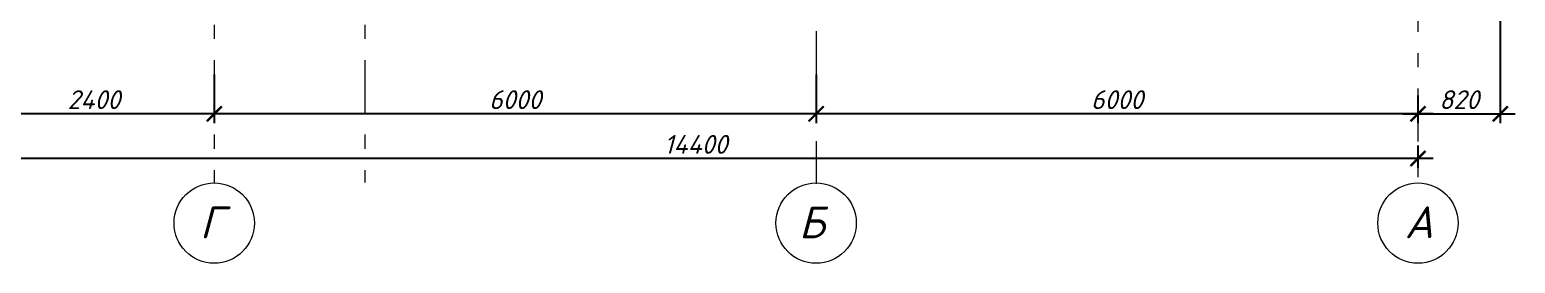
# Model space of a CAD drawing. Header units: millimetres. Extents: x -238377 to 196118, y -123284 to 30177.
# Drawn here: x 131744 to 146554, y -84797 to -82473 of the extents above; entities that cross this region are included whole.
import ezdxf

# ---------------------------------------------------------------- set-up
doc = ezdxf.new("R2010")
doc.units = ezdxf.units.MM
doc.header["$MEASUREMENT"] = 0
doc.linetypes.add('Штрихштриховая', pattern=[10936.110735, 5291.666508, -2116.666555, 1411.111116, -2116.666555])
doc.layers.get('0').update_dxf_attribs({"lineweight": 5})
for name, color, linetype, lineweight in [('#размеры', 7, 'Continuous', 5), ('оси_Ном._пера__96', 7, 'Continuous', 5), ('оси_Ном._пера__97', 7, 'Continuous', 20)]:
    doc.layers.add(name, color=color, linetype=linetype, lineweight=lineweight)
doc.layers.add('оси', color=7, linetype='Continuous')
doc.styles.add('STEP PR', font='isocpeui.ttf')
doc.dimstyles.new('SPDS', dxfattribs={"dimscale": 10, "dimtxt": 2.5, "dimasz": 2, "dimexe": 1.25, "dimexo": 0.625, "dimtad": 1, "dimdec": 0, "dimrnd": 0.001, "dimtxsty": 'STEP PR', "dimblk": 'ARCHTICK', "dimcen": 2.5, "dimdle": 2, "dimclrd": 256, "dimclre": 256, "dimclrt": 7, "dimadec": 0, "dimazin": 2, "dimtfac": 0.75, "dimtdec": 0, "dimtmove": 1, "dimatfit": 3, "dimfxl": 1, "dimtolj": 1, "dimarcsym": 1})

# ---------------------------------------------------------------- blocks, each defined once
blk = doc.blocks.new('_ArchTick')
at = {"color": 0, "linetype": 'ByBlock', "const_width": 0.15}
blk.add_lwpolyline([(-0.5, -0.5), (0.5, 0.5)], dxfattribs=at)
blk = doc.blocks.new('*D935')
at = {"layer": '#размеры', "lineweight": -2, "transparency": 16777216}
for p, q in [((139584, -82918), (139584, -83404)), ((145584, -83129), (145584, -83404)), ((145734, -83310), (139434, -83310))]:
    blk.add_line(p, q, dxfattribs=at)
at = {"layer": 'Defpoints', "color": 0, "transparency": 16777216}
for p in [(139584, -82872), (145584, -83082), (139584, -83310)]:
    blk.add_point(p, dxfattribs=at)
at = {"layer": '#размеры', "lineweight": -2, "transparency": 16777216, "xscale": 150, "yscale": 150, "zscale": 150, "rotation": 180}
blk.add_blockref('_ArchTick', (139584, -83310), dxfattribs=at)
at = {"layer": '#размеры', "lineweight": -2, "transparency": 16777216, "xscale": 150, "yscale": 150, "zscale": 150}
blk.add_blockref('_ArchTick', (145584, -83310), dxfattribs=at)
at = {"layer": '#размеры', "color": 7, "transparency": 16777216, "insert": (142584, -83169), "char_height": 187.5, "attachment_point": 5, "style": 'STEP PR'}
blk.add_mtext('\\A1;6000', dxfattribs=at)
blk = doc.blocks.new('*D936')
at = {"layer": '#размеры', "lineweight": -2, "transparency": 16777216}
for p, q in [((133584, -82918), (133584, -83404)), ((139584, -82918), (139584, -83404)), ((139734, -83310), (133434, -83310))]:
    blk.add_line(p, q, dxfattribs=at)
at = {"layer": 'Defpoints', "color": 0, "transparency": 16777216}
for p in [(133584, -82872), (139584, -82872), (133584, -83310)]:
    blk.add_point(p, dxfattribs=at)
at = {"layer": '#размеры', "lineweight": -2, "transparency": 16777216, "xscale": 150, "yscale": 150, "zscale": 150, "rotation": 180}
blk.add_blockref('_ArchTick', (133584, -83310), dxfattribs=at)
at = {"layer": '#размеры', "lineweight": -2, "transparency": 16777216, "xscale": 150, "yscale": 150, "zscale": 150}
blk.add_blockref('_ArchTick', (139584, -83310), dxfattribs=at)
at = {"layer": '#размеры', "color": 7, "transparency": 16777216, "insert": (136584, -83169), "char_height": 187.5, "attachment_point": 5, "style": 'STEP PR'}
blk.add_mtext('\\A1;6000', dxfattribs=at)
blk = doc.blocks.new('*D937')
at = {"layer": '#размеры', "lineweight": -2, "transparency": 16777216}
for p, q in [((131184, -83584), (131184, -83848)), ((145584, -83624), (145584, -83848)), ((145734, -83754), (131034, -83754))]:
    blk.add_line(p, q, dxfattribs=at)
at = {"layer": 'Defpoints', "color": 0, "transparency": 16777216}
for p in [(131184, -83538), (145584, -83577), (131184, -83754)]:
    blk.add_point(p, dxfattribs=at)
at = {"layer": '#размеры', "lineweight": -2, "transparency": 16777216, "xscale": 150, "yscale": 150, "zscale": 150, "rotation": 180}
blk.add_blockref('_ArchTick', (131184, -83754), dxfattribs=at)
at = {"layer": '#размеры', "lineweight": -2, "transparency": 16777216, "xscale": 150, "yscale": 150, "zscale": 150}
blk.add_blockref('_ArchTick', (145584, -83754), dxfattribs=at)
at = {"layer": '#размеры', "color": 7, "transparency": 16777216, "insert": (138384, -83614), "char_height": 187.5, "attachment_point": 5, "style": 'STEP PR'}
blk.add_mtext('\\A1;14400', dxfattribs=at)
blk = doc.blocks.new('*D938')
at = {"layer": '#размеры', "lineweight": -2, "transparency": 16777216}
for p, q in [((131184, -82890), (131184, -83404)), ((133584, -83081), (133584, -83404)), ((133734, -83310), (131034, -83310))]:
    blk.add_line(p, q, dxfattribs=at)
at = {"layer": 'Defpoints', "color": 0, "transparency": 16777216}
for p in [(131184, -82843), (133584, -83034), (131184, -83310)]:
    blk.add_point(p, dxfattribs=at)
at = {"layer": '#размеры', "lineweight": -2, "transparency": 16777216, "xscale": 150, "yscale": 150, "zscale": 150, "rotation": 180}
blk.add_blockref('_ArchTick', (131184, -83310), dxfattribs=at)
at = {"layer": '#размеры', "lineweight": -2, "transparency": 16777216, "xscale": 150, "yscale": 150, "zscale": 150}
blk.add_blockref('_ArchTick', (133584, -83310), dxfattribs=at)
at = {"layer": '#размеры', "color": 7, "transparency": 16777216, "insert": (132384, -83169), "char_height": 187.5, "attachment_point": 5, "style": 'STEP PR'}
blk.add_mtext('\\A1;2400', dxfattribs=at)
blk = doc.blocks.new('*D939')
at = {"layer": '#размеры', "lineweight": -2, "transparency": 16777216}
for p, q in [((146404, -80583), (146404, -83404)), ((145584, -83129), (145584, -83404)), ((145434, -83310), (146554, -83310))]:
    blk.add_line(p, q, dxfattribs=at)
at = {"layer": 'Defpoints', "color": 0, "transparency": 16777216}
for p in [(146404, -80536), (145584, -83082), (146404, -83310)]:
    blk.add_point(p, dxfattribs=at)
at = {"layer": '#размеры', "lineweight": -2, "transparency": 16777216, "xscale": 150, "yscale": 150, "zscale": 150, "rotation": 180}
blk.add_blockref('_ArchTick', (145584, -83310), dxfattribs=at)
at = {"layer": '#размеры', "lineweight": -2, "transparency": 16777216, "xscale": 150, "yscale": 150, "zscale": 150}
blk.add_blockref('_ArchTick', (146404, -83310), dxfattribs=at)
at = {"layer": '#размеры', "color": 7, "transparency": 16777216, "insert": (145994, -83169), "char_height": 187.5, "attachment_point": 5, "style": 'STEP PR'}
blk.add_mtext('\\A1;820', dxfattribs=at)

msp = doc.modelspace()

# ---------------------------------------------------------------- linework, layer by layer
at = {"layer": 'оси_Ном._пера__96', "linetype": 'Штрихштриховая', "ltscale": 0.1}
for p, q in [((133583.6, -67465.8), (133583.6, -83992.5)), ((135083.6, -67465.8), (135083.6, -83992.5)), ((139583.6, -69365.1), (139583.6, -84007.4)), ((145583.6, -71027.5), (145583.6, -84000.7))]:
    msp.add_line(p, q, dxfattribs=at)
at = {"layer": 'оси_Ном._пера__97', "linetype": 'Continuous'}
for centre in [(133583.6, -84397.3), (133583.6, -84397.3), (139583.6, -84397.3), (139583.6, -84397.3), (145583.6, -84397.3)]:
    msp.add_circle(centre, 400, dxfattribs=at)

# ---------------------------------------------------------------- texts
at = {"layer": 'оси', "color": 251, "linetype": 'Continuous', "lineweight": 13, "char_height": 316.8, "attachment_point": 9, "style": 'STEP PR'}
for s, insert in [('Г', (133675.9, -84548.3)), ('Б', (139671, -84548.3)), ('А', (145736.3, -84548.3))]:
    msp.add_mtext(s, dxfattribs=dict(at, insert=insert))

# ---------------------------------------------------------------- dimensions: what is measured, and where the dimension line sits
at = {"layer": '#размеры'}
for base, p1, p2, picture, middle in [((146403.9, -83310), (145583.6, -83081.9), (146403.9, -80535.6), '*D939', (145993.7, -83169.4)), ((131183.6, -83310), (133583.6, -83033.9), (131183.6, -82842.8), '*D938', (132383.6, -83169.4)), ((133583.6, -83310), (139583.6, -82871.6), (133583.6, -82871.6), '*D936', (136583.6, -83169.4)), ((139583.6, -83310), (145583.6, -83081.9), (139583.6, -82871.6), '*D935', (142583.6, -83169.4)), ((131183.6, -83754.4), (145583.6, -83576.8), (131183.6, -83537.6), '*D937', (138383.6, -83613.8))]:
    dim = msp.add_linear_dim(base=base, p1=p1, p2=p2, angle=180, dimstyle='SPDS', override={"dimscale": 75, "dimtxsty": 'STEP PR'}, dxfattribs=at)
    dim.commit()
    dim.dimension.update_dxf_attribs({"geometry": picture, "text_midpoint": middle})

doc.saveas('drawing.dxf')
